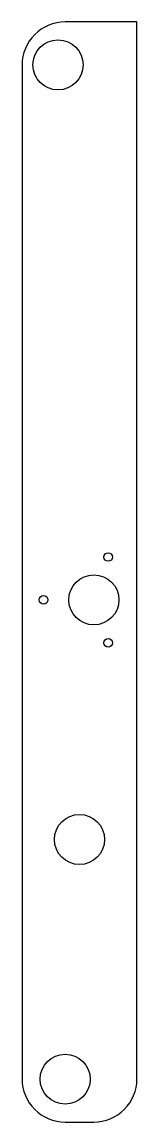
# Model space of a CAD drawing. Header units: inches. Extents: x -0.8 to 1.2, y -19.2 to 0.
import ezdxf

# ---------------------------------------------------------------- set-up
doc = ezdxf.new("R2010")
doc.units = ezdxf.units.IN
doc.header["$MEASUREMENT"] = 0

msp = doc.modelspace()

# ---------------------------------------------------------------- linework, layer by layer
msp.add_lwpolyline([(0.5, -19.25, 0.414214), (1.25, -18.5), (1.25, 0), (0, 0, 0.414214), (-0.75, -0.75), (-0.75, -18.5, 0.414214), (0, -19.25)], format="xyb", close=True)
for centre, radius in [((-0.125, -0.75), 0.438), ((0.75, -9.363), 0.075), ((0.5, -10.113), 0.438), ((-0.375, -10.113), 0.075), ((0.75, -10.863), 0.075), ((0.25, -14.306), 0.438), ((0, -18.5), 0.437)]:
    msp.add_circle(centre, radius)

doc.saveas('drawing.dxf')
